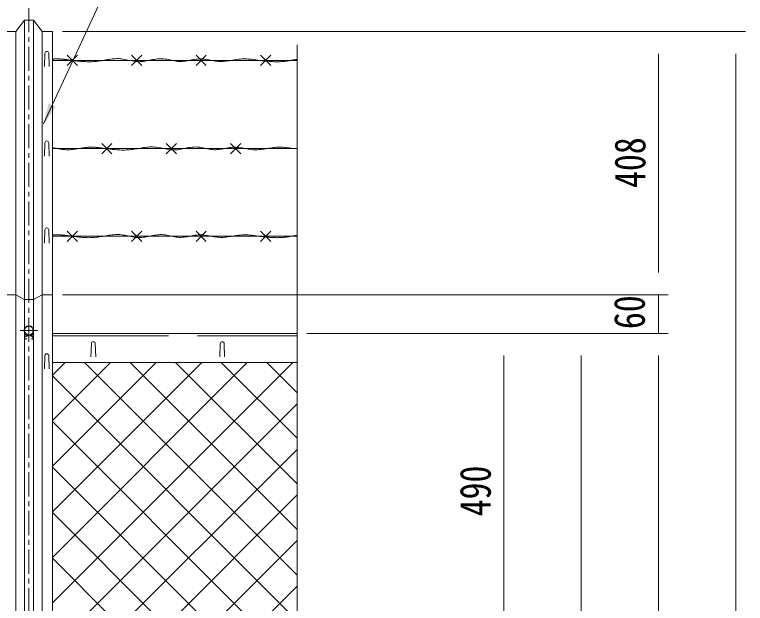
# Model space of a CAD drawing. Units: millimetres, scale not verified. Extents: x -4455 to 4455, y -3150 to 3150.
# Drawn here: x -1515 to -381, y 923 to 1837 of the extents above; entities that cross this region are included whole.
import ezdxf
from ezdxf.enums import TextEntityAlignment as Align

# ---------------------------------------------------------------- set-up
doc = ezdxf.new("R2010")
doc.units = ezdxf.units.MM
doc.header["$LTSCALE"] = 30
for name, pattern in [('DASHED', [7.5, 6, -1.5]), ('USER1', [2, 1.25, -0.25, 0.25, -0.25]), ('USER2', [0.1875, 0.125, -0.0625]), ('USER3', [4, 2.5, -0.5, 0.5, -0.5]), ('USER4', [1.125, 0.75, -0.125, 0.125, -0.125])]:
    doc.linetypes.add(name, pattern=pattern)
for name, color, linetype, lineweight in [('0-0_D-STR-TXT', 3, 'Continuous', 13), ('0-1_D-STR2', 2, 'Continuous', 13), ('0-2_D-STR1', 1, 'Continuous', 18), ('0-3_D-STR-DIM', 4, 'Continuous', 13), ('0-4_D-BMK', 2, 'USER4', 13), ('0-6_D-STR3', 3, 'Continuous', 13)]:
    doc.layers.add(name, color=color, linetype=linetype, lineweight=lineweight)
doc.styles.add('ＭＳ ゴシック', font='')
doc.styles.get('ＭＳ ゴシック').set_extended_font_data('MS Gothic')

msp = doc.modelspace()

# ---------------------------------------------------------------- linework, layer by layer
at = {"layer": '0-0_D-STR-TXT', "color": 7, "lineweight": 9}
msp.add_lwpolyline([(-993.56, 1911.14), (-1356.93, 1911.14), (-1470.4, 1667)], dxfattribs=at)
at = {"layer": '0-0_D-STR-TXT', "color": 7}
msp.add_solid([(-1471.37, 1664.92), (-1462.26, 1698.73), (-1451.4, 1693.68)], dxfattribs=at)
at = {"layer": '0-1_D-STR2', "color": 1}
for p, q in [((-1433.7, 1773.51), (-1417.84, 1757.65)), ((-1417.84, 1773.51), (-1433.7, 1757.65)), ((-1333.7, 1773.51), (-1317.84, 1757.65)), ((-1317.84, 1773.51), (-1333.7, 1757.65)), ((-1233.7, 1773.51), (-1217.84, 1757.65)), ((-1217.84, 1773.51), (-1233.7, 1757.65)), ((-1133.7, 1773.51), (-1117.84, 1757.65)), ((-1117.84, 1773.51), (-1133.7, 1757.65)), ((-1456.58, 1765.58), (-1076.92, 1765.58)), ((-1380.12, 1636.56), (-1364.25, 1620.7)), ((-1364.25, 1636.56), (-1380.12, 1620.7)), ((-1280.12, 1636.56), (-1264.25, 1620.7)), ((-1264.25, 1636.56), (-1280.12, 1620.7)), ((-1180.12, 1636.56), (-1164.25, 1620.7)), ((-1164.25, 1636.56), (-1180.12, 1620.7)), ((-1456.58, 1628.63), (-1076.92, 1628.63)), ((-1433.7, 1500.62), (-1417.84, 1484.76)), ((-1417.84, 1500.62), (-1433.7, 1484.76)), ((-1333.7, 1500.62), (-1317.84, 1484.76)), ((-1317.84, 1500.62), (-1333.7, 1484.76)), ((-1233.7, 1500.62), (-1217.84, 1484.76)), ((-1217.84, 1500.62), (-1233.7, 1484.76)), ((-1133.7, 1500.62), (-1117.84, 1484.76)), ((-1117.84, 1500.62), (-1133.7, 1484.76)), ((-1456.58, 1492.69), (-1076.92, 1492.69))]:
    msp.add_line(p, q, dxfattribs=at)
at = {"layer": '0-1_D-STR2'}
for p, q in [((-1456.58, 1277.49), (-1437.01, 1297.06)), ((-1456.58, 1206.77), (-1366.3, 1297.06)), ((-1456.58, 1136.06), (-1295.59, 1297.06)), ((-1456.58, 1065.35), (-1224.88, 1297.06)), ((-1456.58, 994.64), (-1154.17, 1297.06)), ((-1456.58, 923.93), (-1083.45, 1297.06)), ((-1076.92, 967.12), (-1406.86, 1297.06)), ((-1076.92, 1037.83), (-1336.15, 1297.06)), ((-1076.92, 1108.54), (-1265.44, 1297.06)), ((-1076.92, 1179.25), (-1194.73, 1297.06)), ((-1076.92, 1249.96), (-1124.01, 1297.06)), ((-1076.92, 896.41), (-1456.58, 1276.07)), ((-1456.58, 853.22), (-1076.92, 1232.88)), ((-1103.28, 852.06), (-1456.58, 1205.36)), ((-1173.99, 852.06), (-1456.58, 1134.65)), ((-1316.32, 852.06), (-1076.92, 1091.46)), ((-1244.7, 852.06), (-1456.58, 1063.94)), ((-1245.61, 852.06), (-1076.92, 1020.75)), ((-1315.41, 852.06), (-1456.58, 993.23)), ((-1174.9, 852.06), (-1076.92, 950.04))]:
    msp.add_line(p, q, dxfattribs=at)
at = {"layer": '0-1_D-STR2', "color": 1}
for points in [[(-1450.16, 1767.83), (-1450.74, 1767.82), (-1451.33, 1767.81), (-1451.91, 1767.8), (-1452.49, 1767.78), (-1453.08, 1767.75), (-1453.66, 1767.72), (-1454.24, 1767.69), (-1454.83, 1767.65), (-1455.41, 1767.6), (-1455.99, 1767.55), (-1456.58, 1767.5)], [(-1427.39, 1765.58), (-1427.98, 1765.67), (-1428.56, 1765.76), (-1429.14, 1765.84), (-1429.73, 1765.93), (-1430.31, 1766.02), (-1430.9, 1766.1), (-1431.48, 1766.19), (-1432.06, 1766.27), (-1432.65, 1766.36), (-1433.23, 1766.44), (-1433.81, 1766.52), (-1434.4, 1766.6), (-1434.98, 1766.68), (-1435.57, 1766.76), (-1436.15, 1766.83), (-1436.73, 1766.91), (-1437.32, 1766.98), (-1437.9, 1767.05), (-1438.49, 1767.11), (-1439.07, 1767.18), (-1439.65, 1767.24), (-1440.24, 1767.3), (-1440.82, 1767.36), (-1441.4, 1767.42), (-1441.99, 1767.47), (-1442.57, 1767.52), (-1443.16, 1767.56), (-1443.74, 1767.61), (-1444.32, 1767.64), (-1444.91, 1767.68), (-1445.49, 1767.71), (-1446.07, 1767.74), (-1446.66, 1767.77), (-1447.24, 1767.79), (-1447.83, 1767.8), (-1448.41, 1767.82), (-1448.99, 1767.82), (-1449.58, 1767.83), (-1450.16, 1767.83)], [(-1420.04, 1764.74), (-1422.49, 1765.02), (-1424.94, 1765.3), (-1427.39, 1765.58)], [(-1325.12, 1763.66), (-1327.55, 1763.9), (-1329.97, 1764.23), (-1332.39, 1764.64), (-1334.81, 1765.11), (-1337.23, 1765.61), (-1339.65, 1766.11), (-1342.07, 1766.61), (-1344.49, 1767.08), (-1346.91, 1767.49), (-1349.33, 1767.83), (-1351.76, 1768.08), (-1354.18, 1768.21), (-1356.61, 1768.24), (-1359.03, 1768.16), (-1361.46, 1767.99), (-1363.89, 1767.76), (-1366.32, 1767.46), (-1368.75, 1767.11), (-1371.19, 1766.72), (-1373.62, 1766.31), (-1376.06, 1765.88), (-1378.49, 1765.46), (-1380.93, 1765.05), (-1383.37, 1764.66), (-1385.81, 1764.31), (-1388.25, 1764.01), (-1390.69, 1763.77), (-1393.13, 1763.59), (-1395.58, 1763.48), (-1398.02, 1763.42), (-1400.47, 1763.42), (-1402.91, 1763.46), (-1405.36, 1763.55), (-1407.8, 1763.67), (-1410.25, 1763.84), (-1412.7, 1764.03), (-1415.15, 1764.25), (-1417.6, 1764.49), (-1420.04, 1764.74)], [(-1230.49, 1767.66), (-1232.92, 1767.44), (-1235.36, 1767.13), (-1237.79, 1766.74), (-1240.22, 1766.31), (-1242.65, 1765.85), (-1245.08, 1765.38), (-1247.51, 1764.95), (-1249.94, 1764.55), (-1252.37, 1764.23), (-1254.8, 1763.99), (-1257.23, 1763.87), (-1259.65, 1763.89), (-1262.07, 1764.06), (-1264.5, 1764.35), (-1266.92, 1764.74), (-1269.34, 1765.21), (-1271.76, 1765.71), (-1274.17, 1766.23), (-1276.59, 1766.74), (-1279.01, 1767.21), (-1281.43, 1767.61), (-1283.85, 1767.91), (-1286.28, 1768.1), (-1288.7, 1768.14), (-1291.13, 1768.04), (-1293.55, 1767.82), (-1295.98, 1767.5), (-1298.41, 1767.11), (-1300.84, 1766.66), (-1303.27, 1766.17), (-1305.7, 1765.67), (-1308.13, 1765.18), (-1310.56, 1764.72), (-1312.99, 1764.3), (-1315.42, 1763.95), (-1317.85, 1763.7), (-1320.27, 1763.55), (-1322.7, 1763.54), (-1325.12, 1763.66)], [(-1135.54, 1765.58), (-1137.98, 1765.95), (-1140.42, 1766.3), (-1142.86, 1766.64), (-1145.3, 1766.96), (-1147.74, 1767.24), (-1150.18, 1767.47), (-1152.62, 1767.65), (-1155.06, 1767.78), (-1157.5, 1767.83), (-1159.94, 1767.8), (-1162.38, 1767.69), (-1164.82, 1767.49), (-1167.26, 1767.23), (-1169.69, 1766.91), (-1172.13, 1766.55), (-1174.57, 1766.17), (-1177, 1765.77), (-1179.44, 1765.38), (-1181.87, 1765), (-1184.31, 1764.65), (-1186.74, 1764.35), (-1189.18, 1764.1), (-1191.61, 1763.93), (-1194.04, 1763.84), (-1196.47, 1763.85), (-1198.9, 1763.97), (-1201.33, 1764.2), (-1203.76, 1764.51), (-1206.19, 1764.89), (-1208.62, 1765.31), (-1211.05, 1765.75), (-1213.48, 1766.19), (-1215.91, 1766.62), (-1218.34, 1767.01), (-1220.77, 1767.34), (-1223.2, 1767.59), (-1225.63, 1767.74), (-1228.06, 1767.77), (-1230.49, 1767.66)], [(-1122.62, 1764.18), (-1123.79, 1764.29), (-1124.97, 1764.41), (-1126.14, 1764.53), (-1127.32, 1764.65), (-1128.49, 1764.78), (-1129.67, 1764.91), (-1130.84, 1765.04), (-1132.02, 1765.17), (-1133.19, 1765.31), (-1134.37, 1765.44), (-1135.54, 1765.58)], [(-1076.92, 1767.1), (-1078.09, 1766.92), (-1079.26, 1766.73), (-1080.42, 1766.54), (-1081.59, 1766.34), (-1082.76, 1766.14), (-1083.93, 1765.93), (-1085.1, 1765.73), (-1086.27, 1765.52), (-1087.44, 1765.32), (-1088.61, 1765.13), (-1089.78, 1764.93), (-1090.95, 1764.75), (-1092.12, 1764.57), (-1093.29, 1764.4), (-1094.46, 1764.24), (-1095.63, 1764.1), (-1096.8, 1763.96), (-1097.97, 1763.84), (-1099.14, 1763.74), (-1100.32, 1763.65), (-1101.49, 1763.58), (-1102.66, 1763.52), (-1103.83, 1763.47), (-1105.01, 1763.44), (-1106.18, 1763.42), (-1107.35, 1763.41), (-1108.53, 1763.42), (-1109.7, 1763.43), (-1110.87, 1763.46), (-1112.05, 1763.49), (-1113.22, 1763.54), (-1114.39, 1763.59), (-1115.57, 1763.65), (-1116.74, 1763.72), (-1117.92, 1763.8), (-1119.09, 1763.89), (-1120.27, 1763.98), (-1121.44, 1764.08), (-1122.62, 1764.18)], [(-1427.67, 1627.14), (-1429.05, 1627.03), (-1430.42, 1626.95), (-1431.8, 1626.9), (-1433.18, 1626.88), (-1434.56, 1626.9), (-1435.93, 1626.95), (-1437.31, 1627.04), (-1438.69, 1627.16), (-1440.06, 1627.31), (-1441.44, 1627.48), (-1442.82, 1627.68), (-1444.19, 1627.9), (-1445.57, 1628.13), (-1446.95, 1628.37), (-1448.32, 1628.62), (-1449.7, 1628.87), (-1451.07, 1629.12), (-1452.45, 1629.37), (-1453.83, 1629.61), (-1455.2, 1629.84), (-1456.58, 1630.06)], [(-1373.81, 1628.63), (-1375.19, 1628.84), (-1376.57, 1629.05), (-1377.96, 1629.25), (-1379.34, 1629.45), (-1380.72, 1629.64), (-1382.1, 1629.83), (-1383.49, 1630), (-1384.87, 1630.16), (-1386.25, 1630.32), (-1387.63, 1630.45), (-1389.01, 1630.57), (-1390.4, 1630.68), (-1391.78, 1630.76), (-1393.16, 1630.82), (-1394.54, 1630.86), (-1395.92, 1630.88), (-1397.31, 1630.87), (-1398.69, 1630.84), (-1400.07, 1630.77), (-1401.45, 1630.68), (-1402.83, 1630.57), (-1404.21, 1630.43), (-1405.59, 1630.27), (-1406.97, 1630.1), (-1408.35, 1629.91), (-1409.73, 1629.71), (-1411.12, 1629.49), (-1412.5, 1629.28), (-1413.88, 1629.05), (-1415.26, 1628.83), (-1416.64, 1628.6), (-1418.01, 1628.38), (-1419.39, 1628.17), (-1420.77, 1627.96), (-1422.15, 1627.76), (-1423.53, 1627.58), (-1424.91, 1627.41), (-1426.29, 1627.27), (-1427.67, 1627.14)], [(-1366.46, 1627.8), (-1368.91, 1628.07), (-1371.36, 1628.35), (-1373.81, 1628.63)], [(-1271.54, 1626.71), (-1273.96, 1626.95), (-1276.38, 1627.29), (-1278.8, 1627.7), (-1281.22, 1628.16), (-1283.64, 1628.66), (-1286.07, 1629.17), (-1288.49, 1629.67), (-1290.91, 1630.13), (-1293.33, 1630.55), (-1295.75, 1630.89), (-1298.17, 1631.14), (-1300.6, 1631.27), (-1303.02, 1631.29), (-1305.45, 1631.21), (-1307.88, 1631.05), (-1310.31, 1630.81), (-1312.74, 1630.51), (-1315.17, 1630.16), (-1317.6, 1629.77), (-1320.04, 1629.36), (-1322.47, 1628.94), (-1324.91, 1628.51), (-1327.35, 1628.1), (-1329.78, 1627.71), (-1332.22, 1627.36), (-1334.66, 1627.06), (-1337.11, 1626.82), (-1339.55, 1626.65), (-1341.99, 1626.53), (-1344.44, 1626.47), (-1346.88, 1626.47), (-1349.33, 1626.51), (-1351.77, 1626.6), (-1354.22, 1626.73), (-1356.67, 1626.89), (-1359.12, 1627.08), (-1361.56, 1627.3), (-1364.01, 1627.54), (-1366.46, 1627.8)], [(-1176.91, 1630.72), (-1179.34, 1630.5), (-1181.77, 1630.18), (-1184.2, 1629.79), (-1186.64, 1629.36), (-1189.07, 1628.9), (-1191.5, 1628.44), (-1193.93, 1628), (-1196.36, 1627.61), (-1198.79, 1627.28), (-1201.22, 1627.05), (-1203.64, 1626.93), (-1206.07, 1626.95), (-1208.49, 1627.11), (-1210.91, 1627.41), (-1213.33, 1627.8), (-1215.75, 1628.26), (-1218.17, 1628.76), (-1220.59, 1629.28), (-1223.01, 1629.79), (-1225.43, 1630.26), (-1227.85, 1630.66), (-1230.27, 1630.97), (-1232.69, 1631.15), (-1235.12, 1631.19), (-1237.54, 1631.09), (-1239.97, 1630.87), (-1242.4, 1630.56), (-1244.83, 1630.16), (-1247.26, 1629.71), (-1249.69, 1629.23), (-1252.12, 1628.73), (-1254.55, 1628.24), (-1256.98, 1627.77), (-1259.41, 1627.35), (-1261.83, 1627.01), (-1264.26, 1626.75), (-1266.69, 1626.6), (-1269.11, 1626.59), (-1271.54, 1626.71)], [(-1081.96, 1628.63), (-1084.4, 1629), (-1086.84, 1629.36), (-1089.28, 1629.7), (-1091.72, 1630.01), (-1094.16, 1630.29), (-1096.6, 1630.53), (-1099.04, 1630.71), (-1101.48, 1630.83), (-1103.92, 1630.88), (-1106.36, 1630.85), (-1108.8, 1630.74), (-1111.23, 1630.54), (-1113.67, 1630.28), (-1116.11, 1629.96), (-1118.55, 1629.61), (-1120.98, 1629.22), (-1123.42, 1628.83), (-1125.86, 1628.43), (-1128.29, 1628.06), (-1130.72, 1627.71), (-1133.16, 1627.4), (-1135.59, 1627.16), (-1138.03, 1626.98), (-1140.46, 1626.89), (-1142.89, 1626.9), (-1145.32, 1627.03), (-1147.75, 1627.25), (-1150.18, 1627.57), (-1152.61, 1627.94), (-1155.04, 1628.36), (-1157.47, 1628.8), (-1159.9, 1629.25), (-1162.33, 1629.67), (-1164.76, 1630.06), (-1167.19, 1630.39), (-1169.62, 1630.64), (-1172.05, 1630.79), (-1174.48, 1630.82), (-1176.91, 1630.72)], [(-1450.16, 1494.93), (-1450.74, 1494.93), (-1451.33, 1494.92), (-1451.91, 1494.9), (-1452.49, 1494.88), (-1453.08, 1494.86), (-1453.66, 1494.83), (-1454.24, 1494.79), (-1454.83, 1494.75), (-1455.41, 1494.71), (-1455.99, 1494.66), (-1456.58, 1494.61)], [(-1427.39, 1492.69), (-1427.98, 1492.78), (-1428.56, 1492.86), (-1429.14, 1492.95), (-1429.73, 1493.04), (-1430.31, 1493.12), (-1430.9, 1493.21), (-1431.48, 1493.3), (-1432.06, 1493.38), (-1432.65, 1493.46), (-1433.23, 1493.55), (-1433.81, 1493.63), (-1434.4, 1493.71), (-1434.98, 1493.79), (-1435.57, 1493.86), (-1436.15, 1493.94), (-1436.73, 1494.01), (-1437.32, 1494.09), (-1437.9, 1494.15), (-1438.49, 1494.22), (-1439.07, 1494.29), (-1439.65, 1494.35), (-1440.24, 1494.41), (-1440.82, 1494.47), (-1441.41, 1494.52), (-1441.99, 1494.58), (-1442.57, 1494.62), (-1443.16, 1494.67), (-1443.74, 1494.71), (-1444.32, 1494.75), (-1444.91, 1494.79), (-1445.49, 1494.82), (-1446.07, 1494.85), (-1446.66, 1494.87), (-1447.24, 1494.89), (-1447.83, 1494.91), (-1448.41, 1494.92), (-1448.99, 1494.93), (-1449.58, 1494.94), (-1450.16, 1494.93)], [(-1420.04, 1491.85), (-1422.49, 1492.12), (-1424.94, 1492.4), (-1427.39, 1492.69)], [(-1325.12, 1490.77), (-1327.55, 1491.01), (-1329.97, 1491.34), (-1332.39, 1491.75), (-1334.81, 1492.22), (-1337.23, 1492.71), (-1339.65, 1493.22), (-1342.07, 1493.72), (-1344.49, 1494.19), (-1346.91, 1494.6), (-1349.33, 1494.94), (-1351.76, 1495.19), (-1354.18, 1495.32), (-1356.61, 1495.34), (-1359.03, 1495.27), (-1361.46, 1495.1), (-1363.89, 1494.86), (-1366.32, 1494.56), (-1368.75, 1494.21), (-1371.19, 1493.83), (-1373.62, 1493.42), (-1376.06, 1492.99), (-1378.49, 1492.57), (-1380.93, 1492.15), (-1383.37, 1491.77), (-1385.81, 1491.42), (-1388.25, 1491.11), (-1390.69, 1490.87), (-1393.13, 1490.7), (-1395.58, 1490.59), (-1398.02, 1490.53), (-1400.47, 1490.52), (-1402.91, 1490.57), (-1405.36, 1490.66), (-1407.8, 1490.78), (-1410.25, 1490.94), (-1412.7, 1491.14), (-1415.15, 1491.35), (-1417.6, 1491.59), (-1420.04, 1491.85)], [(-1230.49, 1494.77), (-1232.92, 1494.55), (-1235.36, 1494.24), (-1237.79, 1493.85), (-1240.22, 1493.41), (-1242.65, 1492.95), (-1245.08, 1492.49), (-1247.51, 1492.05), (-1249.94, 1491.66), (-1252.37, 1491.33), (-1254.8, 1491.1), (-1257.23, 1490.98), (-1259.65, 1491), (-1262.07, 1491.17), (-1264.5, 1491.46), (-1266.92, 1491.85), (-1269.34, 1492.31), (-1271.76, 1492.82), (-1274.17, 1493.34), (-1276.59, 1493.85), (-1279.01, 1494.31), (-1281.43, 1494.72), (-1283.85, 1495.02), (-1286.28, 1495.21), (-1288.7, 1495.25), (-1291.13, 1495.15), (-1293.55, 1494.93), (-1295.98, 1494.61), (-1298.41, 1494.22), (-1300.84, 1493.77), (-1303.27, 1493.28), (-1305.7, 1492.78), (-1308.13, 1492.29), (-1310.56, 1491.82), (-1312.99, 1491.41), (-1315.42, 1491.06), (-1317.85, 1490.8), (-1320.27, 1490.66), (-1322.7, 1490.64), (-1325.12, 1490.77)], [(-1135.54, 1492.69), (-1137.98, 1493.05), (-1140.42, 1493.41), (-1142.86, 1493.75), (-1145.3, 1494.07), (-1147.74, 1494.34), (-1150.18, 1494.58), (-1152.62, 1494.76), (-1155.06, 1494.88), (-1157.5, 1494.93), (-1159.94, 1494.91), (-1162.38, 1494.79), (-1164.82, 1494.6), (-1167.26, 1494.33), (-1169.69, 1494.02), (-1172.13, 1493.66), (-1174.57, 1493.28), (-1177, 1492.88), (-1179.44, 1492.49), (-1181.87, 1492.11), (-1184.31, 1491.76), (-1186.74, 1491.46), (-1189.18, 1491.21), (-1191.61, 1491.04), (-1194.04, 1490.95), (-1196.47, 1490.96), (-1198.9, 1491.08), (-1201.33, 1491.31), (-1203.76, 1491.62), (-1206.19, 1492), (-1208.62, 1492.41), (-1211.05, 1492.86), (-1213.48, 1493.3), (-1215.91, 1493.73), (-1218.34, 1494.12), (-1220.77, 1494.45), (-1223.2, 1494.7), (-1225.63, 1494.85), (-1228.06, 1494.88), (-1230.49, 1494.77)], [(-1122.62, 1491.29), (-1123.79, 1491.4), (-1124.97, 1491.52), (-1126.14, 1491.64), (-1127.32, 1491.76), (-1128.49, 1491.88), (-1129.67, 1492.01), (-1130.84, 1492.15), (-1132.02, 1492.28), (-1133.19, 1492.41), (-1134.37, 1492.55), (-1135.54, 1492.69), (-1135.54, 1492.69)], [(-1076.92, 1494.21), (-1078.09, 1494.03), (-1079.26, 1493.84), (-1080.42, 1493.65), (-1081.59, 1493.45), (-1082.76, 1493.24), (-1083.93, 1493.04), (-1085.1, 1492.83), (-1086.27, 1492.63), (-1087.44, 1492.43), (-1088.61, 1492.23), (-1089.78, 1492.04), (-1090.95, 1491.85), (-1092.12, 1491.68), (-1093.29, 1491.51), (-1094.46, 1491.35), (-1095.63, 1491.2), (-1096.8, 1491.07), (-1097.97, 1490.95), (-1099.14, 1490.85), (-1100.32, 1490.76), (-1101.49, 1490.69), (-1102.66, 1490.63), (-1103.83, 1490.58), (-1105.01, 1490.55), (-1106.18, 1490.53), (-1107.35, 1490.52), (-1108.53, 1490.52), (-1109.7, 1490.54), (-1110.87, 1490.56), (-1112.05, 1490.6), (-1113.22, 1490.64), (-1114.39, 1490.7), (-1115.57, 1490.76), (-1116.74, 1490.83), (-1117.92, 1490.91), (-1119.09, 1490.99), (-1120.27, 1491.09), (-1121.44, 1491.19), (-1122.62, 1491.29)]]:
    msp.add_lwpolyline(points, dxfattribs=at)
at = {"layer": '0-1_D-STR2'}
msp.add_lwpolyline([(-1456.58, 782.51), (-1387.03, 852.06), (-1076.92, 1162.17)], dxfattribs=at)
at = {"layer": '0-2_D-STR1'}
for p, q in [((-1500.08, 1827.99), (-1500.09, -457.94)), ((-1486.08, 1827.99), (-1486.09, -457.94)), ((-1513.56, 1810.19), (-1513.57, -457.94)), ((-1472.58, 1810.19), (-1472.59, -457.94)), ((-1472.58, 1810.19), (-1456.58, 1810.19)), ((-1456.58, 1810.19), (-1456.59, -457.94)), ((-1469.1, 1756.02), (-1468.35, 1776.52)), ((-1461.6, 1756.02), (-1462.35, 1776.52)), ((-1469.1, 1616.99), (-1468.35, 1637.49)), ((-1461.6, 1616.99), (-1462.35, 1637.49)), ((-1469.1, 1482.07), (-1468.35, 1502.57)), ((-1461.6, 1482.07), (-1462.35, 1502.57)), ((-1486.09, 1394.82), (-1472.59, 1402.06)), ((-1472.59, 1402.06), (-1456.09, 1402.06)), ((-1500.09, 1394.82), (-1486.09, 1394.82)), ((-1456.58, 1342.06), (-1076.92, 1342.06)), ((-1396.84, 1305.56), (-1396.09, 1326.06)), ((-1389.34, 1305.56), (-1390.09, 1326.06)), ((-1196.84, 1305.56), (-1196.09, 1326.06)), ((-1189.34, 1305.56), (-1190.09, 1326.06)), ((-1469.06, 1286.9), (-1468.31, 1307.4)), ((-1461.56, 1286.9), (-1462.31, 1307.4)), ((-1456.58, 1297.06), (-1076.92, 1297.06))]:
    msp.add_line(p, q, dxfattribs=at)
at = {"layer": '0-2_D-STR1', "linetype": 'DASHED'}
msp.add_line((-1456.58, 1338.06), (-1076.92, 1338.06), dxfattribs=at)
at = {"layer": '0-2_D-STR1'}
for points in [[(-1500.08, 1827.99), (-1513.56, 1810.19), (-1529.58, 1810.19)], [(-1500.08, 1827.99), (-1486.08, 1827.99), (-1472.58, 1810.19)], [(-1500.09, 1394.82), (-1513.57, 1402.06), (-1530.07, 1402.06)]]:
    msp.add_lwpolyline(points, dxfattribs=at)
for centre in [(-1465.35, 1776.52), (-1465.35, 1637.49), (-1465.35, 1502.57), (-1393.09, 1326.06), (-1193.09, 1326.06), (-1465.31, 1307.4)]:
    msp.add_arc(centre, 3, 0, 180, dxfattribs=at)
at = {"layer": '0-3_D-STR-DIM', "color": 1, "lineweight": 18}
for p, q in [((-1441.08, 1810.19), (-501.07, 1810.19)), ((-1441.08, 1810.19), (-381.07, 1810.19)), ((-516.07, 1436.56), (-516.07, 1775.69)), ((-396.07, 1775.69), (-396.07, -123.44)), ((-516.07, 1436.56), (-516.07, 1471.06)), ((-1441.09, 1402.06), (-501.07, 1402.06)), ((-1441.09, 1402.06), (-501.07, 1402.06)), ((-516.07, 1342.06), (-516.07, 1402.06)), ((-1061.92, 1342.06), (-621.07, 1342.06)), ((-1061.92, 1342.06), (-501.07, 1342.06)), ((-1061.92, 1342.06), (-501.07, 1342.06)), ((-1061.92, 1342.06), (-741.07, 1342.06)), ((-756.07, 886.56), (-756.07, 1307.56)), ((-636.07, -93.44), (-636.07, 1307.56)), ((-516.07, 1307.56), (-516.07, 1273.06)), ((-516.07, 1307.56), (-516.07, -123.44))]:
    msp.add_line(p, q, dxfattribs=at)
at = {"layer": '0-3_D-STR-DIM'}
msp.add_line((-1076.92, 1789.76), (-1076.92, 574.82), dxfattribs=at)
at = {"layer": '0-4_D-BMK', "linetype": 'USER1'}
msp.add_line((-1493.09, 1846.68), (-1493.09, -480.78), dxfattribs=at)
at = {"layer": '0-4_D-BMK', "linetype": 'USER3'}
msp.add_line((-1506.52, 1346.51), (-1479.64, 1346.51), dxfattribs=at)
at = {"layer": '0-6_D-STR3', "color": 1, "linetype": 'USER2'}
for p, q in [((-1499.34, 1343.75), (-1499.34, 1332.83)), ((-1498.51, 1342.33), (-1499.34, 1342.33)), ((-1488.84, 1340.29), (-1488.84, 1332.83)), ((-1487.66, 1342.33), (-1486.84, 1342.33)), ((-1486.84, 1343.75), (-1486.84, 1332.83)), ((-1497.34, 1337.83), (-1499.34, 1337.83)), ((-1497.34, 1338.06), (-1488.84, 1338.06)), ((-1488.84, 1337.83), (-1486.84, 1337.83)), ((-1488.84, 1332.83), (-1486.84, 1332.83))]:
    msp.add_line(p, q, dxfattribs=at)
at = {"layer": '0-6_D-STR3'}
msp.add_lwpolyline([(-1485.25, 1346.51), (-1489.17, 1353.3), (-1497.01, 1353.3), (-1500.93, 1346.51), (-1497.01, 1339.72), (-1489.17, 1339.72)], close=True, dxfattribs=at)
at = {"layer": '0-6_D-STR3', "color": 1, "linetype": 'USER2'}
msp.add_lwpolyline([(-1497.34, 1340.29), (-1497.34, 1332.83), (-1499.34, 1332.83)], dxfattribs=at)
at = {"layer": '0-6_D-STR3'}
msp.add_circle((-1493.09, 1346.51), 6.8, dxfattribs=at)

# ---------------------------------------------------------------- texts
at = {"layer": '0-3_D-STR-DIM', "color": 3, "style": 'ＭＳ ゴシック', "width": 0.8}
for s, p in [('408', (-521.82, 1567.63)), ('60', (-522.65, 1348.67)), ('490', (-761.82, 1058.26))]:
    msp.add_text(s, height=48.17, rotation=90, dxfattribs=at).set_placement(p, align=Align.BOTTOM_LEFT)

doc.saveas('drawing.dxf')
